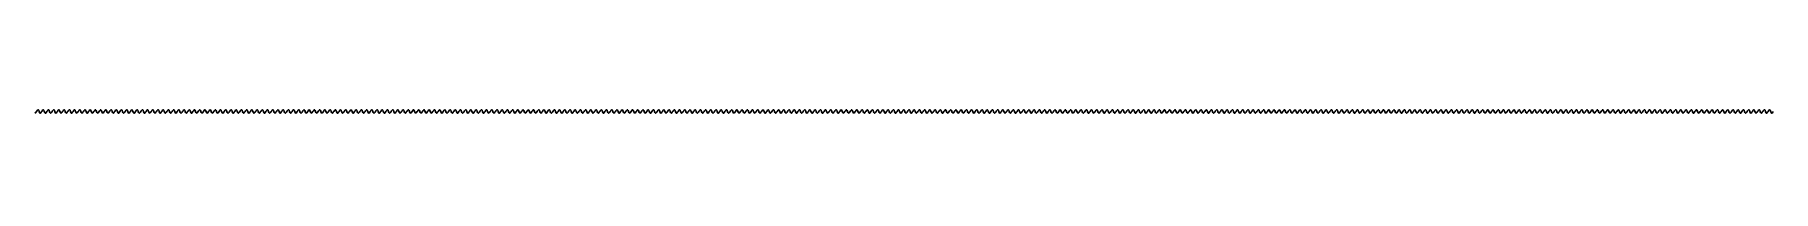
# Model space of a CAD drawing. Header units: millimetres. Extents: x 0 to 1000, y -2 to 2.
import ezdxf

# ---------------------------------------------------------------- set-up
doc = ezdxf.new("R2010")
doc.units = ezdxf.units.MM

msp = doc.modelspace()

# ---------------------------------------------------------------- linework, layer by layer
msp.add_line((0, 0), (1, 1))
msp.add_open_spline([(0, 0), (0.5, -0.2), (2.2, 4), (2.7, -0.9), (4, 1), (5.3, 2.9), (5.7, -0.9), (7, 1), (8.3, 2.9), (8.7, -0.9), (10, 1), (11.3, 2.9), (11.7, -0.9), (13, 1), (14.3, 2.9), (14.7, -0.9), (16, 1), (17.3, 2.9), (17.7, -0.9), (19, 1), (20.3, 2.9), (20.7, -0.9), (22, 1), (23.3, 2.9), (23.7, -0.9), (25, 1), (26.3, 2.9), (26.7, -0.9), (28, 1), (29.3, 2.9), (29.7, -0.9), (31, 1), (32.3, 2.9), (32.7, -0.9), (34, 1), (35.3, 2.9), (35.7, -0.9), (37, 1), (38.3, 2.9), (38.7, -0.9), (40, 1), (41.3, 2.9), (41.7, -0.9), (43, 1), (44.3, 2.9), (44.7, -0.9), (46, 1), (47.3, 2.9), (47.7, -0.9), (49, 1), (50.3, 2.9), (50.7, -0.9), (52, 1), (53.3, 2.9), (53.7, -0.9), (55, 1), (56.3, 2.9), (56.7, -0.9), (58, 1), (59.3, 2.9), (59.7, -0.9), (61, 1), (62.3, 2.9), (62.7, -0.9), (64, 1), (65.3, 2.9), (65.7, -0.9), (67, 1), (68.3, 2.9), (68.7, -0.9), (70, 1), (71.3, 2.9), (71.7, -0.9), (73, 1), (74.3, 2.9), (74.7, -0.9), (76, 1), (77.3, 2.9), (77.7, -0.9), (79, 1), (80.3, 2.9), (80.7, -0.9), (82, 1), (83.3, 2.9), (83.7, -0.9), (85, 1), (86.3, 2.9), (86.7, -0.9), (88, 1), (89.3, 2.9), (89.7, -0.9), (91, 1), (92.3, 2.9), (92.7, -0.9), (94, 1), (95.3, 2.9), (95.7, -0.9), (97, 1), (98.3, 2.9), (98.7, -0.9), (100, 1), (101.3, 2.9), (101.7, -0.9), (103, 1), (104.3, 2.9), (104.7, -0.9), (106, 1), (107.3, 2.9), (107.7, -0.9), (109, 1), (110.3, 2.9), (110.7, -0.9), (112, 1), (113.3, 2.9), (113.7, -0.9), (115, 1), (116.3, 2.9), (116.7, -0.9), (118, 1), (119.3, 2.9), (119.7, -0.9), (121, 1), (122.3, 2.9), (122.7, -0.9), (124, 1), (125.3, 2.9), (125.7, -0.9), (127, 1), (128.3, 2.9), (128.7, -0.9), (130, 1), (131.3, 2.9), (131.7, -0.9), (133, 1), (134.3, 2.9), (134.7, -0.9), (136, 1), (137.3, 2.9), (137.7, -0.9), (139, 1), (140.3, 2.9), (140.7, -0.9), (142, 1), (143.3, 2.9), (143.7, -0.9), (145, 1), (146.3, 2.9), (146.7, -0.9), (148, 1), (149.3, 2.9), (149.7, -0.9), (151, 1), (152.3, 2.9), (152.7, -0.9), (154, 1), (155.3, 2.9), (155.7, -0.9), (157, 1), (158.3, 2.9), (158.7, -0.9), (160, 1), (161.3, 2.9), (161.7, -0.9), (163, 1), (164.3, 2.9), (164.7, -0.9), (166, 1), (167.3, 2.9), (167.7, -0.9), (169, 1), (170.3, 2.9), (170.7, -0.9), (172, 1), (173.3, 2.9), (173.7, -0.9), (175, 1), (176.3, 2.9), (176.7, -0.9), (178, 1), (179.3, 2.9), (179.7, -0.9), (181, 1), (182.3, 2.9), (182.7, -0.9), (184, 1), (185.3, 2.9), (185.7, -0.9), (187, 1), (188.3, 2.9), (188.7, -0.9), (190, 1), (191.3, 2.9), (191.7, -0.9), (193, 1), (194.3, 2.9), (194.7, -0.9), (196, 1), (197.3, 2.9), (197.7, -0.9), (199, 1), (200.3, 2.9), (200.7, -0.9), (202, 1), (203.3, 2.9), (203.7, -0.9), (205, 1), (206.3, 2.9), (206.7, -0.9), (208, 1), (209.3, 2.9), (209.7, -0.9), (211, 1), (212.3, 2.9), (212.7, -0.9), (214, 1), (215.3, 2.9), (215.7, -0.9), (217, 1), (218.3, 2.9), (218.7, -0.9), (220, 1), (221.3, 2.9), (221.7, -0.9), (223, 1), (224.3, 2.9), (224.7, -0.9), (226, 1), (227.3, 2.9), (227.7, -0.9), (229, 1), (230.3, 2.9), (230.7, -0.9), (232, 1), (233.3, 2.9), (233.7, -0.9), (235, 1), (236.3, 2.9), (236.7, -0.9), (238, 1), (239.3, 2.9), (239.7, -0.9), (241, 1), (242.3, 2.9), (242.7, -0.9), (244, 1), (245.3, 2.9), (245.7, -0.9), (247, 1), (248.3, 2.9), (248.7, -0.9), (250, 1), (251.3, 2.9), (251.7, -0.9), (253, 1), (254.3, 2.9), (254.7, -0.9), (256, 1), (257.3, 2.9), (257.7, -0.9), (259, 1), (260.3, 2.9), (260.7, -0.9), (262, 1), (263.3, 2.9), (263.7, -0.9), (265, 1), (266.3, 2.9), (266.7, -0.9), (268, 1), (269.3, 2.9), (269.7, -0.9), (271, 1), (272.3, 2.9), (272.7, -0.9), (274, 1), (275.3, 2.9), (275.7, -0.9), (277, 1), (278.3, 2.9), (278.7, -0.9), (280, 1), (281.3, 2.9), (281.7, -0.9), (283, 1), (284.3, 2.9), (284.7, -0.9), (286, 1), (287.3, 2.9), (287.7, -0.9), (289, 1), (290.3, 2.9), (290.7, -0.9), (292, 1), (293.3, 2.9), (293.7, -0.9), (295, 1), (296.3, 2.9), (296.7, -0.9), (298, 1), (299.3, 2.9), (299.7, -0.9), (301, 1), (302.3, 2.9), (302.7, -0.9), (304, 1), (305.3, 2.9), (305.7, -0.9), (307, 1), (308.3, 2.9), (308.7, -0.9), (310, 1), (311.3, 2.9), (311.7, -0.9), (313, 1), (314.3, 2.9), (314.7, -0.9), (316, 1), (317.3, 2.9), (317.7, -0.9), (319, 1), (320.3, 2.9), (320.7, -0.9), (322, 1), (323.3, 2.9), (323.7, -0.9), (325, 1), (326.3, 2.9), (326.7, -0.9), (328, 1), (329.3, 2.9), (329.7, -0.9), (331, 1), (332.3, 2.9), (332.7, -0.9), (334, 1), (335.3, 2.9), (335.7, -0.9), (337, 1), (338.3, 2.9), (338.7, -0.9), (340, 1), (341.3, 2.9), (341.7, -0.9), (343, 1), (344.3, 2.9), (344.7, -0.9), (346, 1), (347.3, 2.9), (347.7, -0.9), (349, 1), (350.3, 2.9), (350.7, -0.9), (352, 1), (353.3, 2.9), (353.7, -0.9), (355, 1), (356.3, 2.9), (356.7, -0.9), (358, 1), (359.3, 2.9), (359.7, -0.9), (361, 1), (362.3, 2.9), (362.7, -0.9), (364, 1), (365.3, 2.9), (365.7, -0.9), (367, 1), (368.3, 2.9), (368.7, -0.9), (370, 1), (371.3, 2.9), (371.7, -0.9), (373, 1), (374.3, 2.9), (374.7, -0.9), (376, 1), (377.3, 2.9), (377.7, -0.9), (379, 1), (380.3, 2.9), (380.7, -0.9), (382, 1), (383.3, 2.9), (383.7, -0.9), (385, 1), (386.3, 2.9), (386.7, -0.9), (388, 1), (389.3, 2.9), (389.7, -0.9), (391, 1), (392.3, 2.9), (392.7, -0.9), (394, 1), (395.3, 2.9), (395.7, -0.9), (397, 1), (398.3, 2.9), (398.7, -0.9), (400, 1), (401.3, 2.9), (401.7, -0.9), (403, 1), (404.3, 2.9), (404.7, -0.9), (406, 1), (407.3, 2.9), (407.7, -0.9), (409, 1), (410.3, 2.9), (410.7, -0.9), (412, 1), (413.3, 2.9), (413.7, -0.9), (415, 1), (416.3, 2.9), (416.7, -0.9), (418, 1), (419.3, 2.9), (419.7, -0.9), (421, 1), (422.3, 2.9), (422.7, -0.9), (424, 1), (425.3, 2.9), (425.7, -0.9), (427, 1), (428.3, 2.9), (428.7, -0.9), (430, 1), (431.3, 2.9), (431.7, -0.9), (433, 1), (434.3, 2.9), (434.7, -0.9), (436, 1), (437.3, 2.9), (437.7, -0.9), (439, 1), (440.3, 2.9), (440.7, -0.9), (442, 1), (443.3, 2.9), (443.7, -0.9), (445, 1), (446.3, 2.9), (446.7, -0.9), (448, 1), (449.3, 2.9), (449.7, -0.9), (451, 1), (452.3, 2.9), (452.7, -0.9), (454, 1), (455.3, 2.9), (455.7, -0.9), (457, 1), (458.3, 2.9), (458.7, -0.9), (460, 1), (461.3, 2.9), (461.7, -0.9), (463, 1), (464.3, 2.9), (464.7, -0.9), (466, 1), (467.3, 2.9), (467.7, -0.9), (469, 1), (470.3, 2.9), (470.7, -0.9), (472, 1), (473.3, 2.9), (473.7, -0.9), (475, 1), (476.3, 2.9), (476.7, -0.9), (478, 1), (479.3, 2.9), (479.7, -0.9), (481, 1), (482.3, 2.9), (482.7, -0.9), (484, 1), (485.3, 2.9), (485.7, -0.9), (487, 1), (488.3, 2.9), (488.7, -0.9), (490, 1), (491.3, 2.9), (491.7, -0.9), (493, 1), (494.3, 2.9), (494.7, -0.9), (496, 1), (497.3, 2.9), (497.7, -0.9), (499, 1), (500.3, 2.9), (500.7, -0.9), (502, 1), (503.3, 2.9), (503.7, -0.9), (505, 1), (506.3, 2.9), (506.7, -0.9), (508, 1), (509.3, 2.9), (509.7, -0.9), (511, 1), (512.3, 2.9), (512.7, -0.9), (514, 1), (515.3, 2.9), (515.7, -0.9), (517, 1), (518.3, 2.9), (518.7, -0.9), (520, 1), (521.3, 2.9), (521.7, -0.9), (523, 1), (524.3, 2.9), (524.7, -0.9), (526, 1), (527.3, 2.9), (527.7, -0.9), (529, 1), (530.3, 2.9), (530.7, -0.9), (532, 1), (533.3, 2.9), (533.7, -0.9), (535, 1), (536.3, 2.9), (536.7, -0.9), (538, 1), (539.3, 2.9), (539.7, -0.9), (541, 1), (542.3, 2.9), (542.7, -0.9), (544, 1), (545.3, 2.9), (545.7, -0.9), (547, 1), (548.3, 2.9), (548.7, -0.9), (550, 1), (551.3, 2.9), (551.7, -0.9), (553, 1), (554.3, 2.9), (554.7, -0.9), (556, 1), (557.3, 2.9), (557.7, -0.9), (559, 1), (560.3, 2.9), (560.7, -0.9), (562, 1), (563.3, 2.9), (563.7, -0.9), (565, 1), (566.3, 2.9), (566.7, -0.9), (568, 1), (569.3, 2.9), (569.7, -0.9), (571, 1), (572.3, 2.9), (572.7, -0.9), (574, 1), (575.3, 2.9), (575.7, -0.9), (577, 1), (578.3, 2.9), (578.7, -0.9), (580, 1), (581.3, 2.9), (581.7, -0.9), (583, 1), (584.3, 2.9), (584.7, -0.9), (586, 1), (587.3, 2.9), (587.7, -0.9), (589, 1), (590.3, 2.9), (590.7, -0.9), (592, 1), (593.3, 2.9), (593.7, -0.9), (595, 1), (596.3, 2.9), (596.7, -0.9), (598, 1), (599.3, 2.9), (599.7, -0.9), (601, 1), (602.3, 2.9), (602.7, -0.9), (604, 1), (605.3, 2.9), (605.7, -0.9), (607, 1), (608.3, 2.9), (608.7, -0.9), (610, 1), (611.3, 2.9), (611.7, -0.9), (613, 1), (614.3, 2.9), (614.7, -0.9), (616, 1), (617.3, 2.9), (617.7, -0.9), (619, 1), (620.3, 2.9), (620.7, -0.9), (622, 1), (623.3, 2.9), (623.7, -0.9), (625, 1), (626.3, 2.9), (626.7, -0.9), (628, 1), (629.3, 2.9), (629.7, -0.9), (631, 1), (632.3, 2.9), (632.7, -0.9), (634, 1), (635.3, 2.9), (635.7, -0.9), (637, 1), (638.3, 2.9), (638.7, -0.9), (640, 1), (641.3, 2.9), (641.7, -0.9), (643, 1), (644.3, 2.9), (644.7, -0.9), (646, 1), (647.3, 2.9), (647.7, -0.9), (649, 1), (650.3, 2.9), (650.7, -0.9), (652, 1), (653.3, 2.9), (653.7, -0.9), (655, 1), (656.3, 2.9), (656.7, -0.9), (658, 1), (659.3, 2.9), (659.7, -0.9), (661, 1), (662.3, 2.9), (662.7, -0.9), (664, 1), (665.3, 2.9), (665.7, -0.9), (667, 1), (668.3, 2.9), (668.7, -0.9), (670, 1), (671.3, 2.9), (671.7, -0.9), (673, 1), (674.3, 2.9), (674.7, -0.9), (676, 1), (677.3, 2.9), (677.7, -0.9), (679, 1), (680.3, 2.9), (680.7, -0.9), (682, 1), (683.3, 2.9), (683.7, -0.9), (685, 1), (686.3, 2.9), (686.7, -0.9), (688, 1), (689.3, 2.9), (689.7, -0.9), (691, 1), (692.3, 2.9), (692.7, -0.9), (694, 1), (695.3, 2.9), (695.7, -0.9), (697, 1), (698.3, 2.9), (698.7, -0.9), (700, 1), (701.3, 2.9), (701.7, -0.9), (703, 1), (704.3, 2.9), (704.7, -0.9), (706, 1), (707.3, 2.9), (707.7, -0.9), (709, 1), (710.3, 2.9), (710.7, -0.9), (712, 1), (713.3, 2.9), (713.7, -0.9), (715, 1), (716.3, 2.9), (716.7, -0.9), (718, 1), (719.3, 2.9), (719.7, -0.9), (721, 1), (722.3, 2.9), (722.7, -0.9), (724, 1), (725.3, 2.9), (725.7, -0.9), (727, 1), (728.3, 2.9), (728.7, -0.9), (730, 1), (731.3, 2.9), (731.7, -0.9), (733, 1), (734.3, 2.9), (734.7, -0.9), (736, 1), (737.3, 2.9), (737.7, -0.9), (739, 1), (740.3, 2.9), (740.7, -0.9), (742, 1), (743.3, 2.9), (743.7, -0.9), (745, 1), (746.3, 2.9), (746.7, -0.9), (748, 1), (749.3, 2.9), (749.7, -0.9), (751, 1), (752.3, 2.9), (752.7, -0.9), (754, 1), (755.3, 2.9), (755.7, -0.9), (757, 1), (758.3, 2.9), (758.7, -0.9), (760, 1), (761.3, 2.9), (761.7, -0.9), (763, 1), (764.3, 2.9), (764.7, -0.9), (766, 1), (767.3, 2.9), (767.7, -0.9), (769, 1), (770.3, 2.9), (770.7, -0.9), (772, 1), (773.3, 2.9), (773.7, -0.9), (775, 1), (776.3, 2.9), (776.7, -0.9), (778, 1), (779.3, 2.9), (779.7, -0.9), (781, 1), (782.3, 2.9), (782.7, -0.9), (784, 1), (785.3, 2.9), (785.7, -0.9), (787, 1), (788.3, 2.9), (788.7, -0.9), (790, 1), (791.3, 2.9), (791.7, -0.9), (793, 1), (794.3, 2.9), (794.7, -0.9), (796, 1), (797.3, 2.9), (797.7, -0.9), (799, 1), (800.3, 2.9), (800.7, -0.9), (802, 1), (803.3, 2.9), (803.7, -0.9), (805, 1), (806.3, 2.9), (806.7, -0.9), (808, 1), (809.3, 2.9), (809.7, -0.9), (811, 1), (812.3, 2.9), (812.7, -0.9), (814, 1), (815.3, 2.9), (815.7, -0.9), (817, 1), (818.3, 2.9), (818.7, -0.9), (820, 1), (821.3, 2.9), (821.7, -0.9), (823, 1), (824.3, 2.9), (824.7, -0.9), (826, 1), (827.3, 2.9), (827.7, -0.9), (829, 1), (830.3, 2.9), (830.7, -0.9), (832, 1), (833.3, 2.9), (833.7, -0.9), (835, 1), (836.3, 2.9), (836.7, -0.9), (838, 1), (839.3, 2.9), (839.7, -0.9), (841, 1), (842.3, 2.9), (842.7, -0.9), (844, 1), (845.3, 2.9), (845.7, -0.9), (847, 1), (848.3, 2.9), (848.7, -0.9), (850, 1), (851.3, 2.9), (851.7, -0.9), (853, 1), (854.3, 2.9), (854.7, -0.9), (856, 1), (857.3, 2.9), (857.7, -0.9), (859, 1), (860.3, 2.9), (860.7, -0.9), (862, 1), (863.3, 2.9), (863.7, -0.9), (865, 1), (866.3, 2.9), (866.7, -0.9), (868, 1), (869.3, 2.9), (869.7, -0.9), (871, 1), (872.3, 2.9), (872.7, -0.9), (874, 1), (875.3, 2.9), (875.7, -0.9), (877, 1), (878.3, 2.9), (878.7, -0.9), (880, 1), (881.3, 2.9), (881.7, -0.9), (883, 1), (884.3, 2.9), (884.7, -0.9), (886, 1), (887.3, 2.9), (887.7, -0.9), (889, 1), (890.3, 2.9), (890.7, -0.9), (892, 1), (893.3, 2.9), (893.7, -0.9), (895, 1), (896.3, 2.9), (896.7, -0.9), (898, 1), (899.3, 2.9), (899.7, -0.9), (901, 1), (902.3, 2.9), (902.7, -0.9), (904, 1), (905.3, 2.9), (905.7, -0.9), (907, 1), (908.3, 2.9), (908.7, -0.9), (910, 1), (911.3, 2.9), (911.7, -0.9), (913, 1), (914.3, 2.9), (914.7, -0.9), (916, 1), (917.3, 2.9), (917.7, -0.9), (919, 1), (920.3, 2.9), (920.7, -0.9), (922, 1), (923.3, 2.9), (923.7, -0.9), (925, 1), (926.3, 2.9), (926.7, -0.9), (928, 1), (929.3, 2.9), (929.7, -0.9), (931, 1), (932.3, 2.9), (932.7, -0.9), (934, 1), (935.3, 2.9), (935.7, -0.9), (937, 1), (938.3, 2.9), (938.7, -0.9), (940, 1), (941.3, 2.9), (941.7, -0.9), (943, 1), (944.3, 2.9), (944.7, -0.9), (946, 1), (947.3, 2.9), (947.7, -0.9), (949, 1), (950.3, 2.9), (950.7, -0.9), (952, 1), (953.3, 2.9), (953.7, -0.9), (955, 1), (956.3, 2.9), (956.7, -0.9), (958, 1), (959.3, 2.9), (959.7, -0.9), (961, 1), (962.3, 2.9), (962.7, -0.9), (964, 1), (965.3, 2.9), (965.7, -0.9), (967, 1), (968.3, 2.9), (968.7, -0.9), (970, 1), (971.3, 2.9), (971.7, -0.9), (973, 1), (974.3, 2.9), (974.7, -0.9), (976, 1), (977.3, 2.9), (977.7, -0.9), (979, 1), (980.3, 2.9), (980.7, -0.9), (982, 1), (983.3, 2.9), (983.7, -0.9), (985, 1), (986.3, 2.9), (986.7, -0.9), (988, 1), (989.3, 2.9), (989.7, -0.9), (991, 1), (992.3, 2.9), (992.7, -0.9), (994, 1), (995.3, 3), (995.7, -1), (997, 1), (998.7, 3.4), (998.8, -2), (1000, 1)], degree=3, knots=[0, 0, 0, 0, 0.00168, 0.003, 0.00384, 0.00468, 0.006, 0.00684, 0.00768, 0.009, 0.00984, 0.01068, 0.012, 0.01284, 0.01368, 0.015, 0.01584, 0.01668, 0.018, 0.01884, 0.01968, 0.021, 0.02184, 0.02268, 0.024, 0.02484, 0.02568, 0.027, 0.02784, 0.02868, 0.03, 0.03084, 0.03168, 0.03301, 0.03384, 0.03468, 0.03601, 0.03684, 0.03768, 0.03901, 0.03984, 0.04068, 0.04201, 0.04284, 0.04368, 0.04501, 0.04585, 0.04668, 0.04801, 0.04885, 0.04968, 0.05101, 0.05185, 0.05268, 0.05401, 0.05485, 0.05568, 0.05701, 0.05785, 0.05868, 0.06001, 0.06085, 0.06169, 0.06301, 0.06385, 0.06469, 0.06601, 0.06685, 0.06769, 0.06901, 0.06985, 0.07069, 0.07201, 0.07285, 0.07369, 0.07501, 0.07585, 0.07669, 0.07801, 0.07885, 0.07969, 0.08101, 0.08185, 0.08269, 0.08401, 0.08485, 0.08569, 0.08701, 0.08785, 0.08869, 0.09001, 0.09085, 0.09169, 0.09302, 0.09385, 0.09469, 0.09602, 0.09685, 0.09769, 0.09902, 0.09985, 0.10069, 0.10202, 0.10285, 0.10369, 0.10502, 0.10585, 0.10669, 0.10802, 0.10886, 0.10969, 0.11102, 0.11186, 0.11269, 0.11402, 0.11486, 0.11569, 0.11702, 0.11786, 0.11869, 0.12002, 0.12086, 0.1217, 0.12302, 0.12386, 0.1247, 0.12602, 0.12686, 0.1277, 0.12902, 0.12986, 0.1307, 0.13202, 0.13286, 0.1337, 0.13502, 0.13586, 0.1367, 0.13802, 0.13886, 0.1397, 0.14102, 0.14186, 0.1427, 0.14402, 0.14486, 0.1457, 0.14702, 0.14786, 0.1487, 0.15002, 0.15086, 0.1517, 0.15302, 0.15386, 0.1547, 0.15603, 0.15686, 0.1577, 0.15903, 0.15986, 0.1607, 0.16203, 0.16286, 0.1637, 0.16503, 0.16586, 0.1667, 0.16803, 0.16887, 0.1697, 0.17103, 0.17187, 0.1727, 0.17403, 0.17487, 0.1757, 0.17703, 0.17787, 0.1787, 0.18003, 0.18087, 0.1817, 0.18303, 0.18387, 0.18471, 0.18603, 0.18687, 0.18771, 0.18903, 0.18987, 0.19071, 0.19203, 0.19287, 0.19371, 0.19503, 0.19587, 0.19671, 0.19803, 0.19887, 0.19971, 0.20103, 0.20187, 0.20271, 0.20403, 0.20487, 0.20571, 0.20703, 0.20787, 0.20871, 0.21003, 0.21087, 0.21171, 0.21303, 0.21387, 0.21471, 0.21604, 0.21687, 0.21771, 0.21904, 0.21987, 0.22071, 0.22204, 0.22287, 0.22371, 0.22504, 0.22587, 0.22671, 0.22804, 0.22887, 0.22971, 0.23104, 0.23188, 0.23271, 0.23404, 0.23488, 0.23571, 0.23704, 0.23788, 0.23871, 0.24004, 0.24088, 0.24171, 0.24304, 0.24388, 0.24472, 0.24604, 0.24688, 0.24772, 0.24904, 0.24988, 0.25072, 0.25204, 0.25288, 0.25372, 0.25504, 0.25588, 0.25672, 0.25804, 0.25888, 0.25972, 0.26104, 0.26188, 0.26272, 0.26404, 0.26488, 0.26572, 0.26704, 0.26788, 0.26872, 0.27004, 0.27088, 0.27172, 0.27304, 0.27388, 0.27472, 0.27604, 0.27688, 0.27772, 0.27905, 0.27988, 0.28072, 0.28205, 0.28288, 0.28372, 0.28505, 0.28588, 0.28672, 0.28805, 0.28888, 0.28972, 0.29105, 0.29189, 0.29272, 0.29405, 0.29489, 0.29572, 0.29705, 0.29789, 0.29872, 0.30005, 0.30089, 0.30172, 0.30305, 0.30389, 0.30472, 0.30605, 0.30689, 0.30773, 0.30905, 0.30989, 0.31073, 0.31205, 0.31289, 0.31373, 0.31505, 0.31589, 0.31673, 0.31805, 0.31889, 0.31973, 0.32105, 0.32189, 0.32273, 0.32405, 0.32489, 0.32573, 0.32705, 0.32789, 0.32873, 0.33005, 0.33089, 0.33173, 0.33305, 0.33389, 0.33473, 0.33605, 0.33689, 0.33773, 0.33906, 0.33989, 0.34073, 0.34206, 0.34289, 0.34373, 0.34506, 0.34589, 0.34673, 0.34806, 0.34889, 0.34973, 0.35106, 0.35189, 0.35273, 0.35406, 0.3549, 0.35573, 0.35706, 0.3579, 0.35873, 0.36006, 0.3609, 0.36173, 0.36306, 0.3639, 0.36473, 0.36606, 0.3669, 0.36774, 0.36906, 0.3699, 0.37074, 0.37206, 0.3729, 0.37374, 0.37506, 0.3759, 0.37674, 0.37806, 0.3789, 0.37974, 0.38106, 0.3819, 0.38274, 0.38406, 0.3849, 0.38574, 0.38706, 0.3879, 0.38874, 0.39006, 0.3909, 0.39174, 0.39306, 0.3939, 0.39474, 0.39606, 0.3969, 0.39774, 0.39906, 0.3999, 0.40074, 0.40207, 0.4029, 0.40374, 0.40507, 0.4059, 0.40674, 0.40807, 0.4089, 0.40974, 0.41107, 0.4119, 0.41274, 0.41407, 0.41491, 0.41574, 0.41707, 0.41791, 0.41874, 0.42007, 0.42091, 0.42174, 0.42307, 0.42391, 0.42474, 0.42607, 0.42691, 0.42774, 0.42907, 0.42991, 0.43075, 0.43207, 0.43291, 0.43375, 0.43507, 0.43591, 0.43675, 0.43807, 0.43891, 0.43975, 0.44107, 0.44191, 0.44275, 0.44407, 0.44491, 0.44575, 0.44707, 0.44791, 0.44875, 0.45007, 0.45091, 0.45175, 0.45307, 0.45391, 0.45475, 0.45607, 0.45691, 0.45775, 0.45907, 0.45991, 0.46075, 0.46207, 0.46291, 0.46375, 0.46508, 0.46591, 0.46675, 0.46808, 0.46891, 0.46975, 0.47108, 0.47191, 0.47275, 0.47408, 0.47491, 0.47575, 0.47708, 0.47792, 0.47875, 0.48008, 0.48092, 0.48175, 0.48308, 0.48392, 0.48475, 0.48608, 0.48692, 0.48775, 0.48908, 0.48992, 0.49076, 0.49208, 0.49292, 0.49376, 0.49508, 0.49592, 0.49676, 0.49808, 0.49892, 0.49976, 0.50108, 0.50192, 0.50276, 0.50408, 0.50492, 0.50576, 0.50708, 0.50792, 0.50876, 0.51008, 0.51092, 0.51176, 0.51308, 0.51392, 0.51476, 0.51608, 0.51692, 0.51776, 0.51908, 0.51992, 0.52076, 0.52208, 0.52292, 0.52376, 0.52509, 0.52592, 0.52676, 0.52809, 0.52892, 0.52976, 0.53109, 0.53192, 0.53276, 0.53409, 0.53492, 0.53576, 0.53709, 0.53793, 0.53876, 0.54009, 0.54093, 0.54176, 0.54309, 0.54393, 0.54476, 0.54609, 0.54693, 0.54776, 0.54909, 0.54993, 0.55076, 0.55209, 0.55293, 0.55377, 0.55509, 0.55593, 0.55677, 0.55809, 0.55893, 0.55977, 0.56109, 0.56193, 0.56277, 0.56409, 0.56493, 0.56577, 0.56709, 0.56793, 0.56877, 0.57009, 0.57093, 0.57177, 0.57309, 0.57393, 0.57477, 0.57609, 0.57693, 0.57777, 0.57909, 0.57993, 0.58077, 0.58209, 0.58293, 0.58377, 0.58509, 0.58593, 0.58677, 0.5881, 0.58893, 0.58977, 0.5911, 0.59193, 0.59277, 0.5941, 0.59493, 0.59577, 0.5971, 0.59793, 0.59877, 0.6001, 0.60094, 0.60177, 0.6031, 0.60394, 0.60477, 0.6061, 0.60694, 0.60777, 0.6091, 0.60994, 0.61077, 0.6121, 0.61294, 0.61378, 0.6151, 0.61594, 0.61678, 0.6181, 0.61894, 0.61978, 0.6211, 0.62194, 0.62278, 0.6241, 0.62494, 0.62578, 0.6271, 0.62794, 0.62878, 0.6301, 0.63094, 0.63178, 0.6331, 0.63394, 0.63478, 0.6361, 0.63694, 0.63778, 0.6391, 0.63994, 0.64078, 0.6421, 0.64294, 0.64378, 0.6451, 0.64594, 0.64678, 0.64811, 0.64894, 0.64978, 0.65111, 0.65194, 0.65278, 0.65411, 0.65494, 0.65578, 0.65711, 0.65794, 0.65878, 0.66011, 0.66094, 0.66178, 0.66311, 0.66395, 0.66478, 0.66611, 0.66695, 0.66778, 0.66911, 0.66995, 0.67078, 0.67211, 0.67295, 0.67378, 0.67511, 0.67595, 0.67679, 0.67811, 0.67895, 0.67979, 0.68111, 0.68195, 0.68279, 0.68411, 0.68495, 0.68579, 0.68711, 0.68795, 0.68879, 0.69011, 0.69095, 0.69179, 0.69311, 0.69395, 0.69479, 0.69611, 0.69695, 0.69779, 0.69911, 0.69995, 0.70079, 0.70211, 0.70295, 0.70379, 0.70511, 0.70595, 0.70679, 0.70811, 0.70895, 0.70979, 0.71112, 0.71195, 0.71279, 0.71412, 0.71495, 0.71579, 0.71712, 0.71795, 0.71879, 0.72012, 0.72095, 0.72179, 0.72312, 0.72396, 0.72479, 0.72612, 0.72696, 0.72779, 0.72912, 0.72996, 0.73079, 0.73212, 0.73296, 0.73379, 0.73512, 0.73596, 0.7368, 0.73812, 0.73896, 0.7398, 0.74112, 0.74196, 0.7428, 0.74412, 0.74496, 0.7458, 0.74712, 0.74796, 0.7488, 0.75012, 0.75096, 0.7518, 0.75312, 0.75396, 0.7548, 0.75612, 0.75696, 0.7578, 0.75912, 0.75996, 0.7608, 0.76212, 0.76296, 0.7638, 0.76512, 0.76596, 0.7668, 0.76812, 0.76896, 0.7698, 0.77113, 0.77196, 0.7728, 0.77413, 0.77496, 0.7758, 0.77713, 0.77796, 0.7788, 0.78013, 0.78096, 0.7818, 0.78313, 0.78396, 0.7848, 0.78613, 0.78697, 0.7878, 0.78913, 0.78997, 0.7908, 0.79213, 0.79297, 0.7938, 0.79513, 0.79597, 0.7968, 0.79813, 0.79897, 0.79981, 0.80113, 0.80197, 0.80281, 0.80413, 0.80497, 0.80581, 0.80713, 0.80797, 0.80881, 0.81013, 0.81097, 0.81181, 0.81313, 0.81397, 0.81481, 0.81613, 0.81697, 0.81781, 0.81913, 0.81997, 0.82081, 0.82213, 0.82297, 0.82381, 0.82513, 0.82597, 0.82681, 0.82813, 0.82897, 0.82981, 0.83113, 0.83197, 0.83281, 0.83414, 0.83497, 0.83581, 0.83714, 0.83797, 0.83881, 0.84014, 0.84097, 0.84181, 0.84314, 0.84397, 0.84481, 0.84614, 0.84698, 0.84781, 0.84914, 0.84998, 0.85081, 0.85214, 0.85298, 0.85381, 0.85514, 0.85598, 0.85681, 0.85814, 0.85898, 0.85981, 0.86114, 0.86198, 0.86282, 0.86414, 0.86498, 0.86582, 0.86714, 0.86798, 0.86882, 0.87014, 0.87098, 0.87182, 0.87314, 0.87398, 0.87482, 0.87614, 0.87698, 0.87782, 0.87914, 0.87998, 0.88082, 0.88214, 0.88298, 0.88382, 0.88514, 0.88598, 0.88682, 0.88814, 0.88898, 0.88982, 0.89114, 0.89198, 0.89282, 0.89415, 0.89498, 0.89582, 0.89715, 0.89798, 0.89882, 0.90015, 0.90098, 0.90182, 0.90315, 0.90398, 0.90482, 0.90615, 0.90698, 0.90782, 0.90915, 0.90999, 0.91082, 0.91215, 0.91299, 0.91382, 0.91515, 0.91599, 0.91682, 0.91815, 0.91899, 0.91982, 0.92115, 0.92199, 0.92283, 0.92415, 0.92499, 0.92583, 0.92715, 0.92799, 0.92883, 0.93015, 0.93099, 0.93183, 0.93315, 0.93399, 0.93483, 0.93615, 0.93699, 0.93783, 0.93915, 0.93999, 0.94083, 0.94215, 0.94299, 0.94383, 0.94515, 0.94599, 0.94683, 0.94815, 0.94899, 0.94983, 0.95115, 0.95199, 0.95283, 0.95415, 0.95499, 0.95583, 0.95716, 0.95799, 0.95883, 0.96016, 0.96099, 0.96183, 0.96316, 0.96399, 0.96483, 0.96616, 0.96699, 0.96783, 0.96916, 0.97, 0.97083, 0.97216, 0.973, 0.97383, 0.97516, 0.976, 0.97683, 0.97816, 0.979, 0.97983, 0.98116, 0.982, 0.98283, 0.98416, 0.985, 0.98584, 0.98716, 0.988, 0.98884, 0.99016, 0.991, 0.99184, 0.99316, 0.994, 0.99484, 0.99616, 0.997, 0.99784, 1, 1, 1, 1])

doc.saveas('drawing.dxf')
